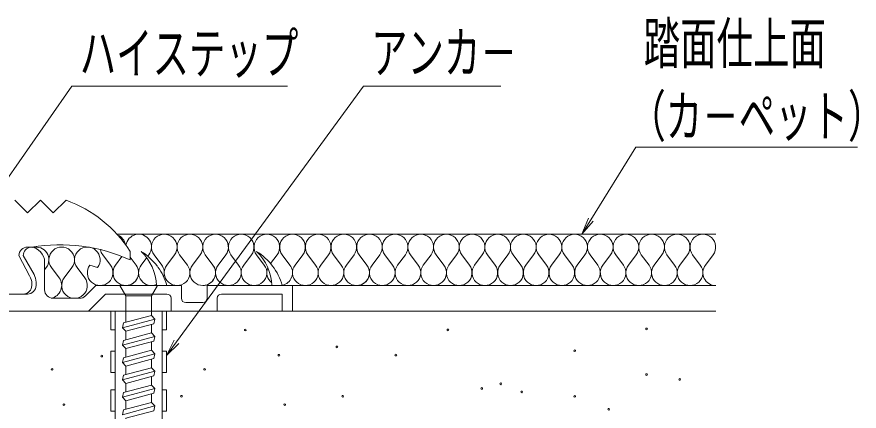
# Model space of a CAD drawing. Units: millimetres, scale not verified. Extents: x -400 to 400, y -277 to 277.
# Drawn here: x -312.6 to -214.1, y -193.8 to -147.6 of the extents above; entities that cross this region are included whole.
import ezdxf
from ezdxf.enums import TextEntityAlignment as Align

# ---------------------------------------------------------------- set-up
doc = ezdxf.new("R2010")
doc.units = ezdxf.units.MM
doc.header["$LTSCALE"] = 2
doc.linetypes.add('LONG_DASHED1', pattern=[7, 6, -1])
for name, color, linetype, lineweight in [('0-2_1', 3, 'Continuous', 9), ('0-3_2', 4, 'Continuous', 9), ('0-5_5', 1, 'Continuous', 9), ('0-6_3', 5, 'Continuous', 9), ('0-7_4', 6, 'Continuous', 9), ('0-D_6文字', 2, 'Continuous', 9)]:
    doc.layers.add(name, color=color, linetype=linetype, lineweight=lineweight)
doc.styles.add('ＭＳ ゴシック', font='')
doc.styles.get('ＭＳ ゴシック').set_extended_font_data('MS Gothic')

# ---------------------------------------------------------------- blocks, each defined once
blk = doc.blocks.new('MLeader15')
at = {"layer": '0-D_6文字', "color": 1}
blk.add_line((-305.441, -155.716), (-280.932, -155.716), dxfattribs=at)
at = {"layer": '0-D_6文字'}
blk.add_line((-314.199, -167.869), (-315.614, -169.321), dxfattribs=at)
at = {"layer": '0-D_6文字', "color": 1}
blk.add_lwpolyline([(-314.473, -167.678), (-306.161, -155.716), (-305.441, -155.716)], dxfattribs=at)
at = {"layer": '0-D_6文字'}
blk.add_lwpolyline([(-314.747, -167.488), (-315.614, -169.321), (-314.473, -167.678)], dxfattribs=at)
at = {"layer": '0-D_6文字', "style": 'ＭＳ ゴシック', "width": 0.65}
blk.add_text('ハイステップ', height=4.809, dxfattribs=at).set_placement((-305.261, -155.715), align=Align.BOTTOM_LEFT)
blk = doc.blocks.new('MLeader16')
at = {"layer": '0-D_6文字', "color": 1}
blk.add_line((-271.359, -155.716), (-256.013, -155.716), dxfattribs=at)
at = {"layer": '0-D_6文字'}
blk.add_line((-293.663, -185.853), (-295.111, -187.272), dxfattribs=at)
at = {"layer": '0-D_6文字', "color": 1}
blk.add_lwpolyline([(-293.932, -185.657), (-272.079, -155.716), (-271.359, -155.716)], dxfattribs=at)
at = {"layer": '0-D_6文字'}
blk.add_lwpolyline([(-294.202, -185.46), (-295.111, -187.272), (-293.932, -185.657)], dxfattribs=at)
at = {"layer": '0-D_6文字', "style": 'ＭＳ ゴシック', "width": 0.65}
blk.add_text('アンカ－', height=4.809, dxfattribs=at).set_placement((-271.179, -155.642), align=Align.BOTTOM_LEFT)
blk = doc.blocks.new('MLeader17')
at = {"layer": '0-D_6文字', "color": 1}
blk.add_line((-239.468, -162.873), (-214.275, -162.873), dxfattribs=at)
at = {"layer": '0-D_6文字'}
blk.add_line((-245.18, -171.553), (-246.518, -173.077), dxfattribs=at)
at = {"layer": '0-D_6文字', "color": 1}
blk.add_lwpolyline([(-245.463, -171.377), (-240.188, -162.873), (-239.468, -162.873)], dxfattribs=at)
at = {"layer": '0-D_6文字'}
blk.add_lwpolyline([(-245.747, -171.201), (-246.518, -173.077), (-245.463, -171.377)], dxfattribs=at)
at = {"layer": '0-D_6文字', "style": 'ＭＳ ゴシック', "width": 0.65}
for s, p in [('踏面仕上面', (-239.288, -154.555)), ('（カ－ペット）', (-240.968, -163.089))]:
    blk.add_text(s, height=4.809, dxfattribs=at).set_placement(p, align=Align.BOTTOM_LEFT)

msp = doc.modelspace()

# ---------------------------------------------------------------- linework, layer by layer
at = {"layer": '0-2_1'}
for p, q in [((-311.858, -175.577), (-310.589, -177.798)), ((-309.361, -176.327), (-309.361, -179.577)), ((-310.858, -178.855), (-310.858, -179.077)), ((-310.358, -178.666), (-310.358, -179.077)), ((-304.568, -180.284), (-303.361, -179.077)), ((-303.361, -179.077), (-293.361, -179.077)), ((-293.361, -179.077), (-293.361, -180.577)), ((-290.361, -179.077), (-290.361, -180.577)), ((-290.361, -179.077), (-280.361, -179.077)), ((-280.361, -179.077), (-280.361, -182.077)), ((-334.858, -180.077), (-311.966, -180.077)), ((-334.358, -180.077), (-311.358, -180.077)), ((-302.24, -180.077), (-304.24, -182.077)), ((-302.24, -180.077), (-295.061, -180.077)), ((-288.661, -180.077), (-281.561, -180.077)), ((-281.561, -180.077), (-281.561, -182.077)), ((-308.361, -180.577), (-305.276, -180.577)), ((-294.561, -180.577), (-294.561, -182.077)), ((-292.861, -181.077), (-290.861, -181.077)), ((-289.161, -180.577), (-289.161, -182.077)), ((-335.746, -182.077), (-304.24, -182.077)), ((-294.561, -182.077), (-289.161, -182.077)), ((-280.361, -182.077), (-281.561, -182.077))]:
    msp.add_line(p, q, dxfattribs=at)
for centre, radius, start, end in [((-310.858, -175.577), 1, 96.25555, 180), ((-311.111, -176.327), 1.75, 0, 85.27226), ((-301.812, -181.014), 7.023, 36.55376, 57.72233), ((-302.222, -179.341), 5.958, 2.54026, 45.70359), ((-288.312, -181.014), 7.023, 16.01747, 57.72233), ((-288.722, -179.341), 5.958, 2.54026, 45.70359), ((-301.812, -181.014), 7.023, 16.01747, 35.69922), ((-312.108, -178.666), 1.75, 0, 29.74488), ((-311.358, -179.077), 1, 270, 0), ((-308.361, -179.577), 1, 180, 270), ((-305.276, -179.577), 1, 270, 315), ((-295.061, -180.577), 0.5, 0, 90), ((-288.661, -180.577), 0.5, 90, 180), ((-292.861, -180.577), 0.5, 180, 270), ((-290.861, -180.577), 0.5, 270, 0)]:
    msp.add_arc(centre, radius, start, end, dxfattribs=at)
at = {"layer": '0-3_2'}
for p, q in [((-311.111, -174.577), (-311.361, -174.577)), ((-311.111, -174.577), (-310.858, -174.577)), ((-299.358, -175.077), (-299.358, -176.077)), ((-312.361, -175.576), (-311.11, -177.95))]:
    msp.add_line(p, q, dxfattribs=at)
for points in [[(-312.858, -169.077), (-311.358, -170.577), (-309.858, -169.077)], [(-306.858, -169.077), (-308.358, -170.577), (-309.858, -169.077)]]:
    msp.add_lwpolyline(points, dxfattribs=at)
for centre, radius, start, end in [((-311.986, -183.173), 15, 32.66782, 70.01256), ((-307.584, -194.307), 20, 65.71451, 99.42268), ((-311.361, -175.577), 1, 90, 180), ((-312.608, -178.855), 1.75, 0, 31.125), ((-311.858, -179.077), 1, 270, 0)]:
    msp.add_arc(centre, radius, start, end, dxfattribs=at)
at = {"layer": '0-5_5'}
for p, q in [((-230.866, -179.077), (-280.361, -179.077)), ((-301.611, -182.077), (-304.24, -182.077)), ((-230.866, -182.077), (-295.111, -182.077))]:
    msp.add_line(p, q, dxfattribs=at)
at = {"layer": '0-6_3'}
for p, q in [((-230.866, -173.077), (-300.892, -173.077)), ((-301.666, -176.677), (-302.566, -175.477)), ((-300.314, -175.675), (-301.066, -176.677)), ((-298.666, -176.677), (-299.358, -175.753)), ((-297.42, -175.815), (-298.066, -176.677)), ((-297.166, -175.477), (-297.289, -175.641)), ((-295.666, -176.677), (-296.566, -175.477)), ((-294.166, -175.477), (-295.066, -176.677)), ((-292.666, -176.677), (-293.566, -175.477)), ((-291.166, -175.477), (-292.066, -176.677)), ((-289.666, -176.677), (-290.566, -175.477)), ((-288.166, -175.477), (-289.066, -176.677)), ((-286.666, -176.677), (-287.566, -175.477)), ((-285.166, -175.477), (-286.066, -176.677)), ((-283.666, -176.677), (-284.566, -175.477)), ((-282.166, -175.477), (-282.933, -176.499)), ((-280.666, -176.677), (-281.566, -175.477)), ((-279.166, -175.477), (-280.066, -176.677)), ((-277.666, -176.677), (-278.566, -175.477)), ((-276.166, -175.477), (-277.066, -176.677)), ((-274.666, -176.677), (-275.566, -175.477)), ((-273.166, -175.477), (-274.066, -176.677)), ((-271.666, -176.677), (-272.566, -175.477)), ((-270.166, -175.477), (-271.066, -176.677)), ((-268.666, -176.677), (-269.566, -175.477)), ((-267.166, -175.477), (-268.066, -176.677)), ((-265.666, -176.677), (-266.566, -175.477)), ((-264.166, -175.477), (-265.066, -176.677)), ((-262.666, -176.677), (-263.566, -175.477)), ((-261.166, -175.477), (-262.066, -176.677)), ((-259.666, -176.677), (-260.566, -175.477)), ((-258.166, -175.477), (-259.066, -176.677)), ((-256.666, -176.677), (-257.566, -175.477)), ((-255.166, -175.477), (-256.066, -176.677)), ((-253.666, -176.677), (-254.566, -175.477)), ((-252.166, -175.477), (-253.066, -176.677)), ((-250.666, -176.677), (-251.566, -175.477)), ((-249.166, -175.477), (-250.066, -176.677)), ((-247.666, -176.677), (-248.566, -175.477)), ((-246.166, -175.477), (-247.066, -176.677)), ((-244.666, -176.677), (-245.566, -175.477)), ((-243.166, -175.477), (-244.066, -176.677)), ((-241.666, -176.677), (-242.566, -175.477)), ((-240.166, -175.477), (-241.066, -176.677)), ((-238.666, -176.677), (-239.566, -175.477)), ((-237.166, -175.477), (-238.066, -176.677)), ((-235.666, -176.677), (-236.566, -175.477)), ((-234.166, -175.477), (-235.066, -176.677)), ((-232.666, -176.677), (-233.566, -175.477)), ((-231.166, -175.477), (-232.066, -176.677)), ((-309.166, -176.977), (-309.361, -177.237)), ((-307.666, -178.177), (-308.566, -176.977)), ((-306.166, -176.977), (-307.066, -178.177)), ((-304.666, -178.177), (-305.566, -176.977)), ((-303.166, -176.977), (-304.066, -176.677))]:
    msp.add_line(p, q, dxfattribs=at)
at = {"layer": '0-6_3', "color": 2}
for centre in [(-285.893, -184.289), (-262.194, -184.27), (-238.951, -184.159), (-275.177, -186.263), (-281.956, -187.242), (-268.281, -187.221), (-247.346, -186.71), (-302.674, -187.341), (-308.484, -188.892), (-290.657, -188.892), (-238.951, -189.507), (-235.08, -190.077), (-258.225, -191.124), (-256.015, -190.588), (-293.362, -192.043), (-274.492, -192.043), (-253.557, -191.532), (-247.346, -192.058), (-307.108, -193.022), (-281.272, -193.022), (-243.378, -193.565)]:
    msp.add_circle(centre, 0.1, dxfattribs=at)
at = {"layer": '0-6_3'}
for centre, start, end in [((-301.366, -174.577), 10.6355, 67.34271), ((-298.366, -174.577), 323.1301, 171.58787), ((-295.366, -174.577), 323.1301, 216.8699), ((-292.366, -174.577), 323.1301, 216.8699), ((-289.366, -174.577), 323.1301, 216.8699), ((-286.366, -174.577), 323.1301, 216.8699), ((-283.366, -174.577), 323.1301, 216.8699), ((-280.366, -174.577), 323.1301, 216.8699), ((-277.366, -174.577), 323.1301, 216.8699), ((-274.366, -174.577), 323.1301, 216.8699), ((-271.366, -174.577), 323.1301, 216.8699), ((-268.366, -174.577), 323.1301, 216.8699), ((-265.366, -174.577), 323.1301, 216.8699), ((-262.366, -174.577), 323.1301, 216.8699), ((-259.366, -174.577), 323.1301, 216.8699), ((-256.366, -174.577), 323.1301, 216.8699), ((-253.366, -174.577), 323.1301, 216.8699), ((-250.366, -174.577), 323.1301, 216.8699), ((-247.366, -174.577), 323.1301, 216.8699), ((-244.366, -174.577), 323.1301, 216.8699), ((-241.366, -174.577), 323.1301, 216.8699), ((-238.366, -174.577), 323.1301, 216.8699), ((-235.366, -174.577), 323.1301, 216.8699), ((-232.366, -174.577), 323.1301, 216.8699), ((-310.366, -176.077), 323.1301, 103.81751), ((-307.366, -176.077), 323.1301, 216.8699), ((-304.366, -176.077), 323.1301, 216.8699), ((-301.366, -174.577), 191.6225, 216.8699), ((-302.866, -177.577), 143.1301, 36.8699), ((-299.866, -177.577), 143.1301, 36.8699), ((-299.866, -177.577), 257.66551, 36.8699), ((-296.866, -177.577), 143.1301, 293.11676), ((-296.866, -177.577), 341.46878, 36.8699), ((-293.866, -177.577), 143.1301, 36.8699), ((-290.866, -177.577), 143.1301, 36.8699), ((-290.866, -177.577), 270, 36.8699), ((-287.866, -177.577), 143.1301, 36.8699), ((-284.866, -177.577), 143.1301, 36.8699), ((-281.866, -177.577), 157.0509, 231.80656), ((-281.866, -177.577), 281.37422, 36.8699), ((-278.866, -177.577), 143.1301, 36.8699), ((-275.866, -177.577), 143.1301, 36.8699), ((-272.866, -177.577), 143.1301, 36.8699), ((-272.866, -177.577), 270, 36.8699), ((-269.866, -177.577), 143.1301, 36.8699), ((-266.866, -177.577), 143.1301, 36.8699), ((-263.866, -177.577), 143.1301, 36.8699), ((-260.866, -177.577), 143.1301, 36.8699), ((-257.866, -177.577), 143.1301, 36.8699), ((-254.866, -177.577), 143.1301, 36.8699), ((-251.866, -177.577), 143.1301, 36.8699), ((-248.866, -177.577), 143.1301, 36.8699), ((-245.866, -177.577), 143.1301, 36.8699), ((-242.866, -177.577), 143.1301, 36.8699), ((-239.866, -177.577), 143.1301, 36.8699), ((-236.866, -177.577), 143.1301, 36.8699), ((-233.866, -177.577), 143.1301, 36.8699), ((-230.866, -177.577), 143.1301, 270), ((-308.866, -179.077), 280.67864, 36.8699), ((-305.866, -179.077), 143.1301, 36.8699)]:
    msp.add_arc(centre, 1.5, start, end, dxfattribs=at)
at = {"layer": '0-7_4', "linetype": 'LONG_DASHED1'}
for p, q in [((-299.861, -180.277), (-300.554, -179.077)), ((-300.554, -179.077), (-296.169, -179.077)), ((-296.169, -179.077), (-296.861, -180.277)), ((-296.861, -182.077), (-296.861, -180.277))]:
    msp.add_line(p, q, dxfattribs=at)
at = {"layer": '0-7_4'}
for p, q in [((-301.611, -182.077), (-295.111, -182.077)), ((-301.111, -182.077), (-301.111, -207.615)), ((-299.861, -182.077), (-299.861, -183.396)), ((-296.861, -182.592), (-296.861, -182.077)), ((-299.861, -184.432), (-296.603, -183.558)), ((-296.861, -184.628), (-296.861, -183.628)), ((-300.27, -186.059), (-299.861, -186.467)), ((-296.453, -187.071), (-296.861, -186.663)), ((-299.861, -189.502), (-299.861, -188.502)), ((-296.453, -189.107), (-296.861, -188.698)), ((-300.27, -190.129), (-299.861, -190.537)), ((-296.453, -191.142), (-296.861, -190.734)), ((-296.861, -192.769), (-296.861, -191.769)), ((-299.861, -193.573), (-299.861, -192.573))]:
    msp.add_line(p, q, dxfattribs=at)
at = {"layer": '0-7_4', "linetype": 'LONG_DASHED1'}
msp.add_lwpolyline([(-296.861, -180.277), (-299.861, -180.277), (-299.861, -182.077)], dxfattribs=at)
at = {"layer": '0-7_4'}
for points in [[(-301.111, -184.277), (-301.611, -184.277), (-301.611, -182.077)], [(-296.611, -209.347), (-295.611, -207.615), (-295.611, -182.077)], [(-295.111, -182.077), (-295.111, -184.277), (-295.611, -184.277)], [(-296.453, -183.001), (-296.861, -182.592), (-300.12, -183.466), (-300.27, -184.023), (-299.861, -184.432), (-299.861, -185.432)], [(-296.603, -183.558), (-296.453, -183.001), (-300.27, -184.023)], [(-296.603, -185.594), (-296.453, -185.036), (-300.27, -186.059), (-300.12, -185.501), (-296.861, -184.628), (-296.453, -185.036)], [(-296.603, -187.629), (-296.453, -187.071), (-300.27, -188.094), (-300.12, -187.536), (-296.861, -186.663), (-296.861, -185.663)], [(-296.603, -185.594), (-299.861, -186.467), (-299.861, -187.467)], [(-301.111, -186.777), (-301.611, -186.777), (-301.611, -189.277), (-301.111, -189.277)], [(-295.611, -186.777), (-295.111, -186.777), (-295.111, -189.277), (-295.611, -189.277)], [(-300.27, -188.094), (-299.861, -188.502), (-296.603, -187.629)], [(-296.603, -189.664), (-296.453, -189.107), (-300.27, -190.129), (-300.12, -189.571), (-296.861, -188.698), (-296.861, -187.698)], [(-296.603, -191.699), (-296.453, -191.142), (-300.27, -192.164), (-300.12, -191.607), (-296.861, -190.734), (-296.861, -189.734)], [(-296.603, -189.664), (-299.861, -190.537), (-299.861, -191.537)], [(-301.111, -191.277), (-301.611, -191.277), (-301.611, -193.777), (-301.111, -193.777)], [(-300.27, -192.164), (-299.861, -192.573), (-296.603, -191.699)], [(-295.611, -191.277), (-295.111, -191.277), (-295.111, -193.777), (-295.611, -193.777)], [(-299.861, -195.608), (-299.861, -194.608), (-296.603, -193.735), (-296.453, -193.177), (-300.27, -194.2), (-300.12, -193.642), (-296.861, -192.769), (-296.453, -193.177)]]:
    msp.add_lwpolyline(points, dxfattribs=at)

# ---------------------------------------------------------------- block references
at = {"layer": '0-D_6文字'}
for name in ['MLeader17', 'MLeader15', 'MLeader16']:
    msp.add_blockref(name, (0, 0), dxfattribs=at)

doc.saveas('drawing.dxf')
